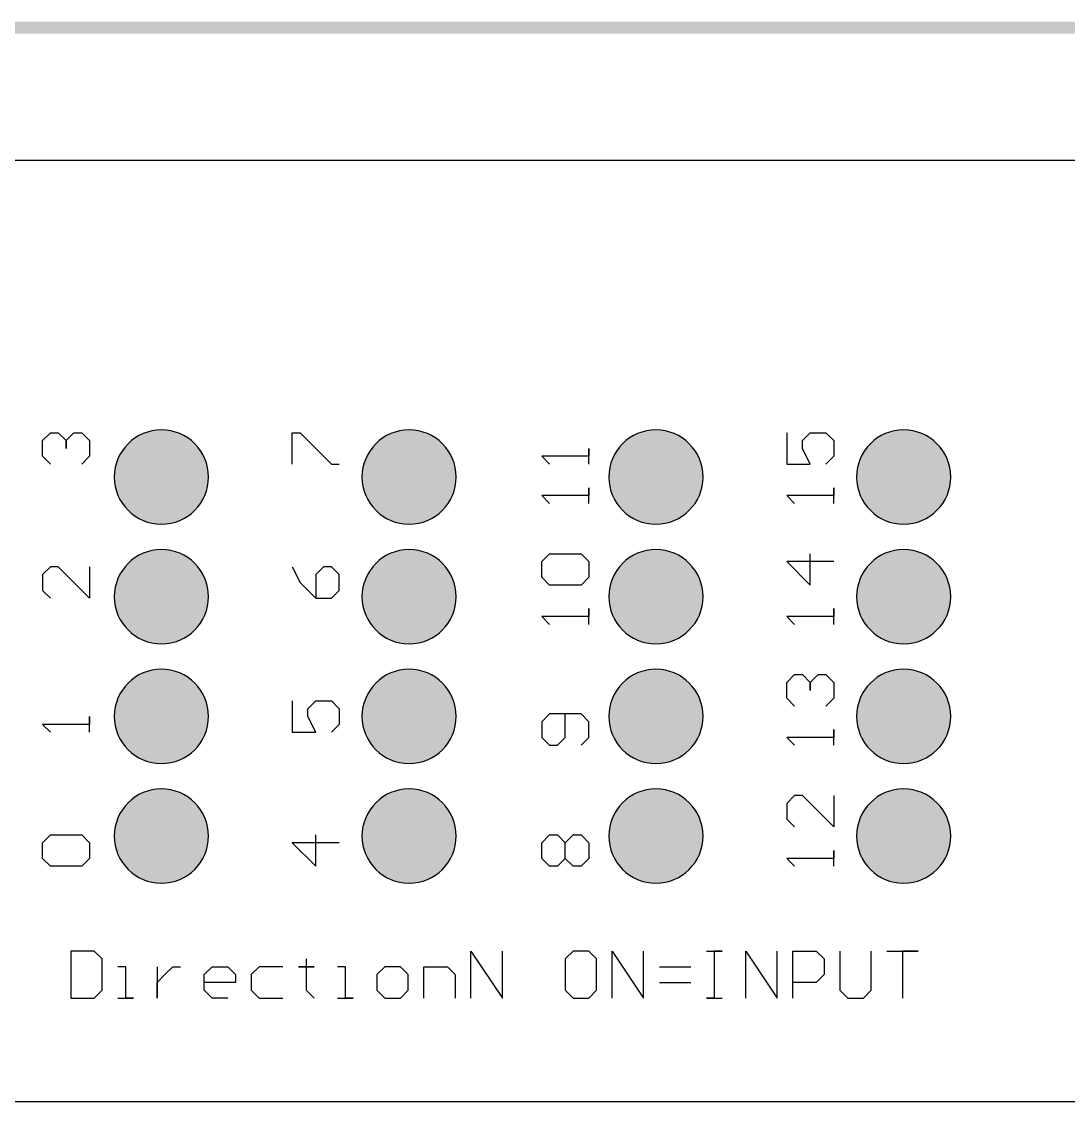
# Model space of a CAD drawing. Header units: millimetres. Extents: x 34 to 166, y 52 to 76.
# Drawn here: x 56.06 to 78.28, y 52.31 to 75.23 of the extents above; entities that cross this region are included whole.
import ezdxf

# ---------------------------------------------------------------- set-up
doc = ezdxf.new("R2010")
doc.units = ezdxf.units.MM
for name, color, linetype in [('Mechanical1', 6, 'Continuous'), ('PadHoleLayer', 156, 'Continuous'), ('TopOverlay', 2, 'Continuous')]:
    doc.layers.add(name, color=color, linetype=linetype)

msp = doc.modelspace()

# ---------------------------------------------------------------- linework, layer by layer
at = {"layer": 'Mechanical1', "const_width": 0.254}
msp.add_lwpolyline([(33.962, 75.1), (93.287, 75.1)], dxfattribs=at)
at = {"layer": 'Mechanical1'}
for points in [[(33.962, 72.288), (162.362, 72.288)], [(33.962, 52.308), (162.362, 52.308)]]:
    msp.add_lwpolyline(points, dxfattribs=at)
for points in [[(60.024, 65.561, 1), (58.024, 65.561, 1)], [(65.283, 65.561, 1), (63.283, 65.561, 1)], [(70.524, 65.561, 1), (68.524, 65.561, 1)], [(75.783, 65.561, 1), (73.783, 65.561, 1)], [(58.024, 65.561, 1), (58.024, 65.561, 1)], [(60.024, 65.561, 1), (60.024, 65.561, 1)], [(63.283, 65.561, 1), (63.283, 65.561, 1)], [(65.283, 65.561, 1), (65.283, 65.561, 1)], [(68.524, 65.561, 1), (68.524, 65.561, 1)], [(70.524, 65.561, 1), (70.524, 65.561, 1)], [(73.783, 65.561, 1), (73.783, 65.561, 1)], [(75.783, 65.561, 1), (75.783, 65.561, 1)], [(60.024, 63.021, 1), (58.024, 63.021, 1)], [(65.283, 63.021, 1), (63.283, 63.021, 1)], [(70.524, 63.021, 1), (68.524, 63.021, 1)], [(75.783, 63.021, 1), (73.783, 63.021, 1)], [(58.024, 63.021, 1), (58.024, 63.021, 1)], [(60.024, 63.021, 1), (60.024, 63.021, 1)], [(63.283, 63.021, 1), (63.283, 63.021, 1)], [(65.283, 63.021, 1), (65.283, 63.021, 1)], [(68.524, 63.021, 1), (68.524, 63.021, 1)], [(70.524, 63.021, 1), (70.524, 63.021, 1)], [(73.783, 63.021, 1), (73.783, 63.021, 1)], [(75.783, 63.021, 1), (75.783, 63.021, 1)], [(60.024, 60.48, 1), (58.024, 60.48, 1)], [(65.283, 60.48, 1), (63.283, 60.48, 1)], [(70.524, 60.48, 1), (68.524, 60.48, 1)], [(75.783, 60.48, 1), (73.783, 60.48, 1)], [(58.024, 60.48, 1), (58.024, 60.48, 1)], [(60.024, 60.48, 1), (60.024, 60.48, 1)], [(63.283, 60.48, 1), (63.283, 60.48, 1)], [(65.283, 60.48, 1), (65.283, 60.48, 1)], [(68.524, 60.48, 1), (68.524, 60.48, 1)], [(70.524, 60.48, 1), (70.524, 60.48, 1)], [(73.783, 60.48, 1), (73.783, 60.48, 1)], [(75.783, 60.48, 1), (75.783, 60.48, 1)], [(60.024, 57.941, 1), (58.024, 57.941, 1)], [(65.283, 57.941, 1), (63.283, 57.941, 1)], [(70.524, 57.941, 1), (68.524, 57.941, 1)], [(75.783, 57.941, 1), (73.783, 57.941, 1)], [(58.024, 57.941, 1), (58.024, 57.941, 1)], [(60.024, 57.941, 1), (60.024, 57.941, 1)], [(63.283, 57.941, 1), (63.283, 57.941, 1)], [(65.283, 57.941, 1), (65.283, 57.941, 1)], [(68.524, 57.941, 1), (68.524, 57.941, 1)], [(70.524, 57.941, 1), (70.524, 57.941, 1)], [(73.783, 57.941, 1), (73.783, 57.941, 1)], [(75.783, 57.941, 1), (75.783, 57.941, 1)]]:
    msp.add_lwpolyline(points, format="xyb", close=True, dxfattribs=at)
at = {"layer": 'PadHoleLayer', "const_width": 1}
for points in [[(58.524, 65.561, 1), (59.524, 65.561, 1)], [(63.783, 65.561, 1), (64.783, 65.561, 1)], [(69.033, 65.561, 1), (70.033, 65.561, 1)], [(74.283, 65.561, 1), (75.283, 65.561, 1)], [(58.524, 63.021, 1), (59.524, 63.021, 1)], [(63.783, 63.021, 1), (64.783, 63.021, 1)], [(69.033, 63.021, 1), (70.033, 63.021, 1)], [(74.283, 63.021, 1), (75.283, 63.021, 1)], [(58.524, 60.48, 1), (59.524, 60.48, 1)], [(63.783, 60.48, 1), (64.783, 60.48, 1)], [(69.033, 60.48, 1), (70.033, 60.48, 1)], [(74.283, 60.48, 1), (75.283, 60.48, 1)], [(58.524, 57.941, 1), (59.524, 57.941, 1)], [(63.783, 57.941, 1), (64.783, 57.941, 1)], [(69.033, 57.941, 1), (70.033, 57.941, 1)], [(74.283, 57.941, 1), (75.283, 57.941, 1)]]:
    msp.add_lwpolyline(points, format="xyb", close=True, dxfattribs=at)
at = {"layer": 'TopOverlay'}
for p, q in [((56.5, 66.333), (56.667, 66.5)), ((56.667, 66.5), (56.834, 66.5)), ((56.834, 66.5), (57, 66.333)), ((57, 66.333), (57.167, 66.5)), ((57.167, 66.5), (57.333, 66.5)), ((57.333, 66.5), (57.5, 66.333)), ((61.8, 65.833), (61.8, 66.5)), ((61.8, 66.5), (61.967, 66.5)), ((61.967, 66.5), (62.633, 65.833)), ((72.3, 66.5), (72.3, 65.833)), ((72.634, 66.333), (72.8, 66.5)), ((72.8, 66.5), (73.133, 66.5)), ((73.133, 66.5), (73.3, 66.333)), ((56.5, 66), (56.5, 66.333)), ((57, 66.333), (57, 66.166)), ((57, 66.166), (57, 66.333)), ((57.5, 66.333), (57.5, 66)), ((72.634, 66.166), (72.634, 66.333)), ((73.3, 66.333), (73.3, 66)), ((68.1, 65.833), (68.1, 66.166)), ((68.1, 66.166), (68.1, 66)), ((72.8, 65.833), (72.634, 66.166)), ((56.667, 65.833), (56.5, 66)), ((57.5, 66), (57.333, 65.833)), ((62.633, 65.833), (62.8, 65.833)), ((68.1, 66), (67.1, 66)), ((67.1, 66), (67.267, 65.833)), ((72.3, 65.833), (72.8, 65.833)), ((73.3, 66), (73.133, 65.833)), ((68.1, 65), (68.1, 65.333)), ((68.1, 65.333), (68.1, 65.167)), ((73.3, 65), (73.3, 65.333)), ((73.3, 65.333), (73.3, 65.167)), ((68.1, 65.167), (67.1, 65.167)), ((67.1, 65.167), (67.267, 65)), ((73.3, 65.167), (72.3, 65.167)), ((72.3, 65.167), (72.467, 65)), ((67.1, 63.766), (67.267, 63.933)), ((67.1, 63.433), (67.1, 63.766)), ((67.267, 63.933), (67.933, 63.933)), ((67.933, 63.933), (68.1, 63.766)), ((68.1, 63.766), (68.1, 63.433)), ((73.3, 63.766), (72.3, 63.766)), ((72.3, 63.766), (72.8, 63.266)), ((72.8, 63.266), (72.8, 63.933)), ((56.667, 63.655), (56.5, 63.489)), ((56.5, 63.489), (56.5, 63.155)), ((56.834, 63.655), (56.667, 63.655)), ((57.5, 62.989), (56.834, 63.655)), ((57.5, 63.655), (57.5, 62.989)), ((61.8, 63.655), (61.967, 63.322)), ((62.467, 63.655), (62.3, 63.489)), ((62.3, 63.489), (62.3, 62.989)), ((62.633, 63.655), (62.467, 63.655)), ((62.8, 63.489), (62.633, 63.655)), ((62.8, 63.155), (62.8, 63.489)), ((61.967, 63.322), (62.3, 62.989)), ((67.267, 63.266), (67.1, 63.433)), ((67.933, 63.266), (67.267, 63.266)), ((68.1, 63.433), (67.933, 63.266)), ((56.5, 63.155), (56.667, 62.989)), ((62.633, 62.989), (62.8, 63.155)), ((62.3, 62.989), (62.633, 62.989)), ((68.1, 62.6), (67.1, 62.6)), ((67.1, 62.6), (67.267, 62.433)), ((68.1, 62.433), (68.1, 62.767)), ((68.1, 62.767), (68.1, 62.6)), ((73.3, 62.6), (72.3, 62.6)), ((72.3, 62.6), (72.467, 62.433)), ((73.3, 62.433), (73.3, 62.767)), ((73.3, 62.767), (73.3, 62.6)), ((72.3, 61.2), (72.467, 61.366)), ((72.3, 60.866), (72.3, 61.2)), ((72.467, 61.366), (72.634, 61.366)), ((72.634, 61.366), (72.8, 61.2)), ((72.8, 61.2), (72.967, 61.366)), ((72.8, 61.2), (72.8, 61.033)), ((72.8, 61.033), (72.8, 61.2)), ((72.967, 61.366), (73.133, 61.366)), ((73.133, 61.366), (73.3, 61.2)), ((73.3, 61.2), (73.3, 60.866)), ((61.8, 60.811), (61.8, 60.144)), ((62.134, 60.644), (62.3, 60.811)), ((62.3, 60.811), (62.633, 60.811)), ((62.633, 60.811), (62.8, 60.644)), ((72.467, 60.7), (72.3, 60.866)), ((73.3, 60.866), (73.133, 60.7)), ((62.134, 60.478), (62.134, 60.644)), ((62.8, 60.644), (62.8, 60.311)), ((67.267, 60.533), (67.1, 60.367)), ((67.933, 60.533), (67.267, 60.533)), ((67.6, 60.033), (67.6, 60.533)), ((68.1, 60.367), (67.933, 60.533)), ((57.5, 60.311), (56.5, 60.311)), ((56.5, 60.311), (56.667, 60.144)), ((57.5, 60.144), (57.5, 60.478)), ((57.5, 60.478), (57.5, 60.311)), ((62.3, 60.144), (62.134, 60.478)), ((62.8, 60.311), (62.633, 60.144)), ((67.1, 60.367), (67.1, 60.033)), ((68.1, 60.033), (68.1, 60.367)), ((61.8, 60.144), (62.3, 60.144)), ((73.3, 59.867), (73.3, 60.2)), ((73.3, 60.2), (73.3, 60.033)), ((67.1, 60.033), (67.267, 59.867)), ((67.267, 59.867), (67.434, 59.867)), ((67.434, 59.867), (67.6, 60.033)), ((67.933, 59.867), (68.1, 60.033)), ((73.3, 60.033), (72.3, 60.033)), ((72.3, 60.033), (72.467, 59.867)), ((72.467, 58.8), (72.3, 58.633)), ((72.634, 58.8), (72.467, 58.8)), ((73.3, 58.133), (72.634, 58.8)), ((73.3, 58.8), (73.3, 58.133)), ((72.3, 58.633), (72.3, 58.3)), ((72.3, 58.3), (72.467, 58.133)), ((56.5, 57.8), (56.667, 57.966)), ((56.5, 57.467), (56.5, 57.8)), ((56.667, 57.966), (57.333, 57.966)), ((57.333, 57.966), (57.5, 57.8)), ((57.5, 57.8), (57.5, 57.467)), ((62.8, 57.8), (61.8, 57.8)), ((61.8, 57.8), (62.3, 57.3)), ((62.3, 57.3), (62.3, 57.966)), ((67.1, 57.8), (67.267, 57.966)), ((67.1, 57.467), (67.1, 57.8)), ((67.267, 57.966), (67.434, 57.966)), ((67.434, 57.966), (67.6, 57.8)), ((67.6, 57.8), (67.767, 57.966)), ((67.6, 57.467), (67.6, 57.8)), ((67.767, 57.966), (67.933, 57.966)), ((67.933, 57.966), (68.1, 57.8)), ((68.1, 57.8), (68.1, 57.467)), ((73.3, 57.3), (73.3, 57.633)), ((73.3, 57.633), (73.3, 57.467)), ((56.667, 57.3), (56.5, 57.467)), ((57.333, 57.3), (56.667, 57.3)), ((57.5, 57.467), (57.333, 57.3)), ((67.267, 57.3), (67.1, 57.467)), ((67.434, 57.3), (67.267, 57.3)), ((67.6, 57.467), (67.434, 57.3)), ((67.767, 57.3), (67.6, 57.467)), ((67.933, 57.3), (67.767, 57.3)), ((68.1, 57.467), (67.933, 57.3)), ((73.3, 57.467), (72.3, 57.467)), ((72.3, 57.467), (72.467, 57.3)), ((57.1, 55.5), (57.1, 54.5)), ((57.6, 55.5), (57.1, 55.5)), ((57.766, 55.333), (57.6, 55.5)), ((65.597, 54.5), (65.597, 55.5)), ((65.597, 55.5), (66.264, 54.5)), ((66.264, 54.5), (66.264, 55.5)), ((67.763, 55.5), (67.597, 55.333)), ((68.096, 55.5), (67.763, 55.5)), ((68.263, 55.333), (68.096, 55.5)), ((68.596, 54.5), (68.596, 55.5)), ((68.596, 55.5), (69.263, 54.5)), ((69.263, 54.5), (69.263, 55.5)), ((70.596, 55.5), (70.929, 55.5)), ((70.929, 55.5), (70.762, 55.5)), ((70.762, 55.5), (70.762, 54.5)), ((71.429, 54.5), (71.429, 55.5)), ((71.429, 55.5), (72.095, 54.5)), ((72.095, 54.5), (72.095, 55.5)), ((72.428, 54.5), (72.428, 55.5)), ((72.428, 55.5), (72.928, 55.5)), ((72.928, 55.5), (73.095, 55.333)), ((73.428, 55.5), (73.428, 54.667)), ((74.095, 54.667), (74.095, 55.5)), ((74.428, 55.5), (75.094, 55.5)), ((75.094, 55.5), (74.761, 55.5)), ((74.761, 55.5), (74.761, 54.5)), ((57.766, 54.667), (57.766, 55.333)), ((62.098, 55.333), (62.098, 55.166)), ((67.597, 55.333), (67.597, 54.667)), ((68.263, 54.667), (68.263, 55.333)), ((73.095, 55.333), (73.095, 55)), ((58.266, 55.166), (58.1, 55.166)), ((58.266, 54.5), (58.266, 55.166)), ((58.933, 55.166), (58.933, 54.5)), ((59.099, 55), (59.266, 55.166)), ((59.266, 55.166), (59.433, 55.166)), ((59.932, 55), (60.099, 55.166)), ((60.099, 55.166), (60.432, 55.166)), ((60.432, 55.166), (60.599, 55)), ((61.099, 55.166), (60.932, 55)), ((61.599, 55.166), (61.099, 55.166)), ((62.098, 55.166), (61.932, 55.166)), ((61.932, 55.166), (62.265, 55.166)), ((62.265, 55.166), (62.098, 55.166)), ((62.098, 55.166), (62.098, 54.667)), ((62.931, 55.166), (62.765, 55.166)), ((62.931, 54.5), (62.931, 55.166)), ((63.765, 55.166), (63.598, 55)), ((64.098, 55.166), (63.765, 55.166)), ((64.264, 55), (64.098, 55.166)), ((64.598, 54.5), (64.598, 55.166)), ((64.598, 55.166), (65.097, 55.166)), ((65.097, 55.166), (65.264, 55)), ((69.596, 55.166), (70.262, 55.166)), ((58.933, 54.833), (59.099, 55)), ((58.933, 54.5), (58.933, 54.833)), ((59.932, 54.667), (59.932, 55)), ((60.599, 54.833), (59.932, 54.833)), ((60.599, 55), (60.599, 54.833)), ((60.932, 55), (60.932, 54.667)), ((63.598, 55), (63.598, 54.667)), ((64.264, 54.667), (64.264, 55)), ((65.264, 55), (65.264, 54.5)), ((69.596, 54.833), (70.262, 54.833)), ((72.928, 54.833), (72.428, 54.833)), ((73.095, 55), (72.928, 54.833)), ((57.6, 54.5), (57.766, 54.667)), ((60.099, 54.5), (59.932, 54.667)), ((60.932, 54.667), (61.099, 54.5)), ((62.098, 54.667), (62.265, 54.5)), ((63.598, 54.667), (63.765, 54.5)), ((64.098, 54.5), (64.264, 54.667)), ((67.597, 54.667), (67.763, 54.5)), ((68.096, 54.5), (68.263, 54.667)), ((73.428, 54.667), (73.595, 54.5)), ((73.928, 54.5), (74.095, 54.667)), ((57.1, 54.5), (57.6, 54.5)), ((58.1, 54.5), (58.433, 54.5)), ((58.433, 54.5), (58.266, 54.5)), ((60.432, 54.5), (60.099, 54.5)), ((61.099, 54.5), (61.599, 54.5)), ((62.765, 54.5), (63.098, 54.5)), ((63.098, 54.5), (62.931, 54.5)), ((63.765, 54.5), (64.098, 54.5)), ((67.763, 54.5), (68.096, 54.5)), ((70.762, 54.5), (70.596, 54.5)), ((70.596, 54.5), (70.929, 54.5)), ((73.595, 54.5), (73.928, 54.5))]:
    msp.add_line(p, q, dxfattribs=at)

doc.saveas('drawing.dxf')
